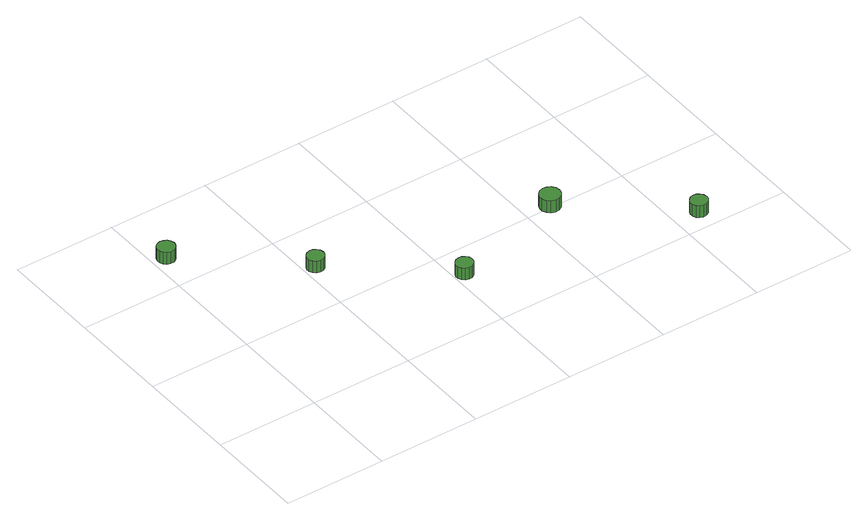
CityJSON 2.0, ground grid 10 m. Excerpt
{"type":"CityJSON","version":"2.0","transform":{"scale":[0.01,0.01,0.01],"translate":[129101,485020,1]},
"CityObjects":{
"tree1":{"type":"SolitaryVegetationObject","attributes":{"function":"something"},"geometry":[{"type":"MultiSurface","lod":"1","boundaries":[[[0,1,2,3,4,5,6,7,8,9,10,11,12,13,14]],[[15,16,17,18,19,20,21,22,23,24,25,26,27,28,29]],[[0,29,28,1]],[[1,28,27,2]],[[2,27,26,3]],[[3,26,25,4]],[[4,25,24,5]],[[5,24,23,6]],[[6,23,22,7]],[[7,22,21,8]],[[8,21,20,9]],[[9,20,19,10]],[[10,19,18,11]],[[11,18,17,12]],[[12,17,16,13]],[[13,16,15,14]],[[14,15,29,0]]]}]},
"tree2":{"type":"SolitaryVegetationObject","attributes":{"function":"something"},"geometry":[{"type":"MultiSurface","lod":"1","boundaries":[[[30,31,32,33,34,35,36,37,38,39,40,41,42,43,44]],[[45,46,47,48,49,50,51,52,53,54,55,56,57,58,59]],[[30,59,58,31]],[[31,58,57,32]],[[32,57,56,33]],[[33,56,55,34]],[[34,55,54,35]],[[35,54,53,36]],[[36,53,52,37]],[[37,52,51,38]],[[38,51,50,39]],[[39,50,49,40]],[[40,49,48,41]],[[41,48,47,42]],[[42,47,46,43]],[[43,46,45,44]],[[44,45,59,30]]]}]},
"tree3":{"type":"SolitaryVegetationObject","attributes":{"function":"something"},"geometry":[{"type":"MultiSurface","lod":"1","boundaries":[[[60,61,62,63,64,65,66,67,68,69,70,71,72,73,74]],[[75,76,77,78,79,80,81,82,83,84,85,86,87,88,89]],[[60,89,88,61]],[[61,88,87,62]],[[62,87,86,63]],[[63,86,85,64]],[[64,85,84,65]],[[65,84,83,66]],[[66,83,82,67]],[[67,82,81,68]],[[68,81,80,69]],[[69,80,79,70]],[[70,79,78,71]],[[71,78,77,72]],[[72,77,76,73]],[[73,76,75,74]],[[74,75,89,60]]]}]},
"tree4":{"type":"SolitaryVegetationObject","attributes":{"function":"something"},"geometry":[{"type":"MultiSurface","lod":"1","boundaries":[[[90,91,92,93,94,95,96,97,98,99,100,101,102,103,104]],[[105,106,107,108,109,110,111,112,113,114,115,116,117,118,119]],[[90,119,118,91]],[[91,118,117,92]],[[92,117,116,93]],[[93,116,115,94]],[[94,115,114,95]],[[95,114,113,96]],[[96,113,112,97]],[[97,112,111,98]],[[98,111,110,99]],[[99,110,109,100]],[[100,109,108,101]],[[101,108,107,102]],[[102,107,106,103]],[[103,106,105,104]],[[104,105,119,90]]]}]},
"tree5":{"type":"SolitaryVegetationObject","attributes":{"function":"something"},"geometry":[{"type":"MultiSurface","lod":"1","boundaries":[[[120,121,122,123,124,125,126,127,128,129,130,131,132,133,134]],[[135,136,137,138,139,140,141,142,143,144,145,146,147,148,149]],[[120,149,148,121]],[[121,148,147,122]],[[122,147,146,123]],[[123,146,145,124]],[[124,145,144,125]],[[125,144,143,126]],[[126,143,142,127]],[[127,142,141,128]],[[128,141,140,129]],[[129,140,139,130]],[[130,139,138,131]],[[131,138,137,132]],[[132,137,136,133]],[[133,136,135,134]],[[134,135,149,120]]]}]}
},
"vertices":[
[224,2381,223],[216,2416,223],[195,2445,223],[164,2463,223],[128,2467,223],[93,2456,223],[66,2432,223],[52,2399,223],[52,2363,223],[66,2329,223],[93,2305,223],[128,2294,223],[164,2298,223],[195,2316,223],[216,2345,223],[216,2345,94],[195,2316,94],[164,2298,94],[128,2294,94],[93,2305,94],[66,2329,94],[52,2363,94],[52,2399,94],[66,2432,94],[93,2456,94],[128,2467,94],[164,2463,94],[195,2445,94],[216,2416,94],[224,2381,94],
[1184,1508,240],[1176,1542,240],[1156,1570,240],[1126,1588,240],[1091,1591,240],[1058,1580,240],[1032,1557,240],[1018,1525,240],[1018,1490,240],[1032,1458,240],[1058,1435,240],[1091,1424,240],[1126,1428,240],[1156,1445,240],[1176,1474,240],[1176,1474,111],[1156,1445,111],[1126,1428,111],[1091,1424,111],[1058,1435,111],[1032,1458,111],[1018,1490,111],[1018,1525,111],[1032,1557,111],[1058,1580,111],[1091,1591,111],[1126,1588,111],[1156,1570,111],[1176,1542,111],[1184,1508,111],
[2160,657,257],[2153,691,257],[2133,719,257],[2102,737,257],[2068,740,257],[2034,730,257],[2008,706,257],[1994,674,257],[1994,639,257],[2008,608,257],[2034,584,257],[2068,573,257],[2102,577,257],[2133,595,257],[2153,623,257],[2153,623,128],[2133,595,128],[2102,577,128],[2068,573,128],[2034,584,128],[2008,608,128],[1994,639,128],[1994,674,128],[2008,706,128],[2034,730,128],[2068,740,128],[2102,737,128],[2133,719,128],[2153,691,128],[2160,657,128],
[3317,974,279],[3308,1015,279],[3284,1049,279],[3247,1070,279],[3205,1074,279],[3165,1061,279],[3134,1033,279],[3117,995,279],[3117,953,279],[3134,914,279],[3165,886,279],[3205,873,279],[3247,877,279],[3284,898,279],[3308,932,279],[3308,932,150],[3284,898,150],[3247,877,150],[3205,873,150],[3165,886,150],[3134,914,150],[3117,953,150],[3117,995,150],[3134,1033,150],[3165,1061,150],[3205,1074,150],[3247,1070,150],[3284,1049,150],[3308,1015,150],[3317,974,150],
[4283,134,296],[4276,168,296],[4256,196,296],[4225,214,296],[4191,218,296],[4157,207,296],[4131,183,296],[4117,151,296],[4117,117,296],[4131,85,296],[4157,61,296],[4191,50,296],[4225,54,296],[4256,72,296],[4276,100,296],[4276,100,167],[4256,72,167],[4225,54,167],[4191,50,167],[4157,61,167],[4131,85,167],[4117,117,167],[4117,151,167],[4131,183,167],[4157,207,167],[4191,218,167],[4225,214,167],[4256,196,167],[4276,168,167],[4283,134,167]
]}
